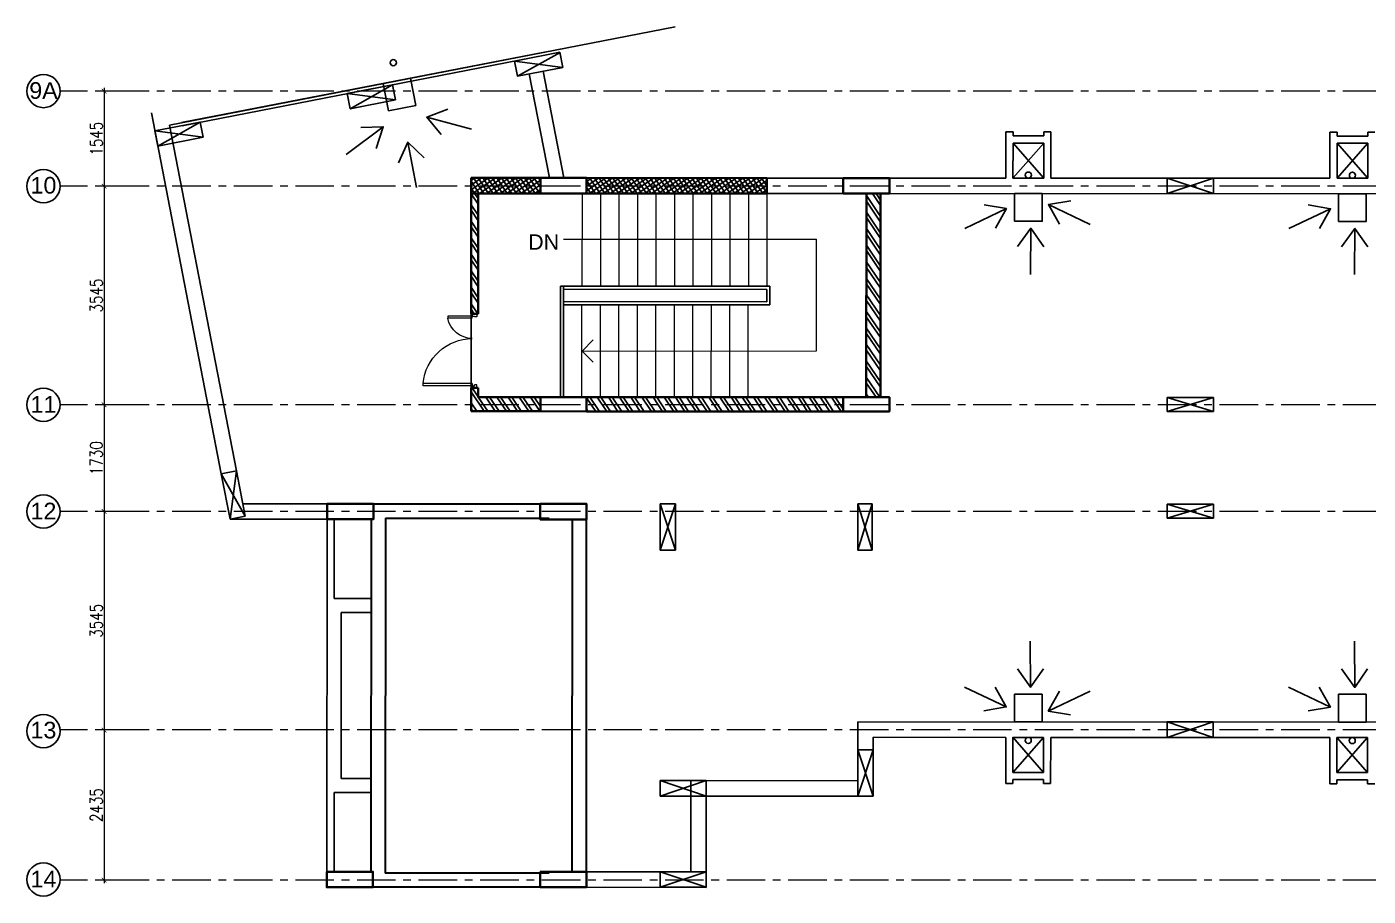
# Model space of a CAD drawing. Header units: millimetres. Extents: x -286480 to 108094, y -227925 to 10018.
# Drawn here: x -116484 to -94712, y -138435 to -124335 of the extents above; entities that cross this region are included whole.
import ezdxf
from ezdxf.enums import TextEntityAlignment as Align

# ---------------------------------------------------------------- set-up
doc = ezdxf.new("R2010")
doc.units = ezdxf.units.MM
doc.header["$LTSCALE"] = 100
doc.header["$MEASUREMENT"] = 0
doc.header["$PDMODE"] = 67
for name, pattern in [('ACAD_ISO03W100', [30, 12, -18]), ('CENTER', [2, 1.25, -0.25, 0.25, -0.25]), ('DASHED', [0.75, 0.5, -0.25])]:
    doc.linetypes.add(name, pattern=pattern)
doc.layers.get('0').update_dxf_attribs({"lineweight": 25})
for name, color, linetype in [('A-Anno-Dims', 7, 'Continuous'), ('A-Detail Lines 10', 8, 'Continuous'), ('A-Elevation', 4, 'Continuous'), ('A-Wall Patt', 8, 'Continuous'), ('A-Window', 4, 'Continuous')]:
    doc.layers.add(name, color=color, linetype=linetype)
for name, color, linetype, lineweight in [('A-ANNO-GRID', 251, 'CENTER', 9), ('A-Detail Lines', 8, 'Continuous', 25), ('A-DOOR', 4, 'Continuous', 9), ('A-Steps', 3, 'Continuous', 9), ('A-Wall Sec', 1, 'Continuous', 30), ('Anno_Labels', 7, 'Continuous', 9), ('column hatch', 12, 'Continuous', 5), ('DIM INTERNAL', 221, 'Continuous', 25), ('S-Concrete', 1, 'Continuous', 30), ('text', 7, 'Continuous', 9)]:
    doc.layers.add(name, color=color, linetype=linetype, lineweight=lineweight)
doc.styles.add('RomanS', font='romans.shx', dxfattribs={"width": 0.8})
doc.styles.get("Standard").update_dxf_attribs({"font": 'sanss___.ttf'})
doc.dimstyles.new('150', dxfattribs={"dimtxt": 200, "dimasz": 75, "dimexe": 50, "dimexo": 50, "dimgap": 25, "dimtad": 1, "dimdec": 0, "dimzin": 0, "dimdsep": 46, "dimtxsty": 'RomanS', "dimblk1": 'ARCHTICK', "dimblk2": 'ARCHTICK', "dimsah": 1, "dimcen": 0, "dimdle": 50, "dimclrd": 256, "dimclre": 8, "dimclrt": 256, "dimadec": 0, "dimazin": 0, "dimtfac": 1.5, "dimtdec": 0, "dimtofl": 0, "dimtmove": 2, "dimatfit": 3, "dimldrblk": 'ARCHTICK', "dimfxl": 50, "dimtolj": 1, "dimtzin": 0, "dimlwd": 15, "dimlwe": 9, "dimarcsym": 0})
doc.dimstyles.new('DIM 1', dxfattribs={"dimtxt": 185, "dimasz": 200, "dimexe": 100, "dimexo": 50, "dimgap": 125, "dimtad": 3, "dimdec": 0, "dimtxsty": 'Standard', "dimblk": 'OBLIQUE', "dimcen": 250, "dimdle": 100, "dimclrd": 256, "dimclre": 256, "dimclrt": 256, "dimadec": 0, "dimazin": 0, "dimtfac": 1, "dimtdec": 0, "dimtmove": 1, "dimatfit": 3, "dimldrblk": 'OBLIQUE', "dimfxl": 1, "dimlwd": -1, "dimlwe": -1, "dimarcsym": 0})

# ---------------------------------------------------------------- blocks, each defined once
blk = doc.blocks.new('Grid Head')
blk.add_circle((0, 0), 3)
at = {"layer": 'Anno_Labels'}
blk.add_attdef('GRID_NAME', text='', height=3, dxfattribs=at).set_placement((0, 0), align=Align.MIDDLE_CENTER)
blk = doc.blocks.new('_ArchTick')
at = {"const_width": 0.15}
blk.add_lwpolyline([(-0.5, -0.5), (0.5, 0.5)], dxfattribs=at)
blk = doc.blocks.new('*D868')
at = {"layer": 'Defpoints', "color": 0, "ltscale": 0.1, "transparency": 16777216}
for p in [(-114730, -126920), (-115230, -130465), (-114730, -130465)]:
    blk.add_point(p, dxfattribs=at)
at = {"layer": 'DIM INTERNAL', "color": 8, "lineweight": 9, "ltscale": 0.1, "transparency": 16777216}
for p, q in [((-114780, -126920), (-115280, -126920)), ((-114780, -130465), (-115280, -130465))]:
    blk.add_line(p, q, dxfattribs=at)
at = {"layer": 'DIM INTERNAL', "lineweight": 15, "ltscale": 0.1, "transparency": 16777216}
blk.add_line((-115230, -126870), (-115230, -130515), dxfattribs=at)
at = {"layer": 'DIM INTERNAL', "lineweight": 15, "ltscale": 0.1, "transparency": 16777216, "xscale": 75, "yscale": 75, "zscale": 75}
for p, rotation in [((-115230, -126920), 90), ((-115230, -130465), 270)]:
    blk.add_blockref('_ArchTick', p, dxfattribs=dict(at, rotation=rotation))
at = {"layer": 'DIM INTERNAL', "ltscale": 0.1, "transparency": 16777216, "insert": (-115355, -128693), "char_height": 200, "attachment_point": 5, "rotation": 90, "style": 'RomanS'}
blk.add_mtext('\\A1;3545', dxfattribs=at)
blk = doc.blocks.new('*D869')
at = {"layer": 'Defpoints', "color": 0, "ltscale": 0.1, "transparency": 16777216}
for p in [(-114730, -132195), (-115230, -135740), (-114730, -135740)]:
    blk.add_point(p, dxfattribs=at)
at = {"layer": 'DIM INTERNAL', "lineweight": 15, "ltscale": 0.1, "transparency": 16777216}
blk.add_line((-115230, -132145), (-115230, -135790), dxfattribs=at)
at = {"layer": 'DIM INTERNAL', "color": 8, "lineweight": 9, "ltscale": 0.1, "transparency": 16777216}
for p, q in [((-114780, -132195), (-115280, -132195)), ((-114780, -135740), (-115280, -135740))]:
    blk.add_line(p, q, dxfattribs=at)
at = {"layer": 'DIM INTERNAL', "lineweight": 15, "ltscale": 0.1, "transparency": 16777216, "xscale": 75, "yscale": 75, "zscale": 75}
for p, rotation in [((-115230, -132195), 90), ((-115230, -135740), 270)]:
    blk.add_blockref('_ArchTick', p, dxfattribs=dict(at, rotation=rotation))
at = {"layer": 'DIM INTERNAL', "ltscale": 0.1, "transparency": 16777216, "insert": (-115355, -133968), "char_height": 200, "attachment_point": 5, "rotation": 90, "style": 'RomanS'}
blk.add_mtext('\\A1;3545', dxfattribs=at)
blk = doc.blocks.new('*D870')
at = {"layer": 'Defpoints', "color": 0, "ltscale": 0.1, "transparency": 16777216}
for p in [(-114730, -135740), (-115230, -138175), (-114730, -138175)]:
    blk.add_point(p, dxfattribs=at)
at = {"layer": 'DIM INTERNAL', "color": 8, "lineweight": 9, "ltscale": 0.1, "transparency": 16777216}
for p, q in [((-114780, -135740), (-115280, -135740)), ((-114780, -138175), (-115280, -138175))]:
    blk.add_line(p, q, dxfattribs=at)
at = {"layer": 'DIM INTERNAL', "lineweight": 15, "ltscale": 0.1, "transparency": 16777216}
blk.add_line((-115230, -135690), (-115230, -138225), dxfattribs=at)
at = {"layer": 'DIM INTERNAL', "lineweight": 15, "ltscale": 0.1, "transparency": 16777216, "xscale": 75, "yscale": 75, "zscale": 75}
for p, rotation in [((-115230, -135740), 90), ((-115230, -138175), 270)]:
    blk.add_blockref('_ArchTick', p, dxfattribs=dict(at, rotation=rotation))
at = {"layer": 'DIM INTERNAL', "ltscale": 0.1, "transparency": 16777216, "insert": (-115355, -136958), "char_height": 200, "attachment_point": 5, "rotation": 90, "style": 'RomanS'}
blk.add_mtext('\\A1;2435', dxfattribs=at)
blk = doc.blocks.new('*D871')
at = {"layer": 'Defpoints', "color": 0, "ltscale": 0.1, "transparency": 16777216}
for p in [(-114730, -130465), (-115230, -132195), (-114730, -132195)]:
    blk.add_point(p, dxfattribs=at)
at = {"layer": 'DIM INTERNAL', "color": 8, "lineweight": 9, "ltscale": 0.1, "transparency": 16777216}
for p, q in [((-114780, -130465), (-115280, -130465)), ((-114780, -132195), (-115280, -132195))]:
    blk.add_line(p, q, dxfattribs=at)
at = {"layer": 'DIM INTERNAL', "lineweight": 15, "ltscale": 0.1, "transparency": 16777216}
blk.add_line((-115230, -130415), (-115230, -132245), dxfattribs=at)
at = {"layer": 'DIM INTERNAL', "lineweight": 15, "ltscale": 0.1, "transparency": 16777216, "xscale": 75, "yscale": 75, "zscale": 75}
for p, rotation in [((-115230, -130465), 90), ((-115230, -132195), 270)]:
    blk.add_blockref('_ArchTick', p, dxfattribs=dict(at, rotation=rotation))
at = {"layer": 'DIM INTERNAL', "ltscale": 0.1, "transparency": 16777216, "insert": (-115355, -131330), "char_height": 200, "attachment_point": 5, "rotation": 90, "style": 'RomanS'}
blk.add_mtext('\\A1;1730', dxfattribs=at)
blk = doc.blocks.new('*D874')
at = {"layer": 'Defpoints', "color": 0, "ltscale": 0.1, "transparency": 16777216}
for p in [(-114804, -125376), (-115230, -126920), (-114804, -126920)]:
    blk.add_point(p, dxfattribs=at)
at = {"layer": 'DIM INTERNAL', "color": 8, "lineweight": 9, "ltscale": 0.1, "transparency": 16777216}
for p, q in [((-114854, -125376), (-115280, -125376)), ((-114854, -126920), (-115280, -126920))]:
    blk.add_line(p, q, dxfattribs=at)
at = {"layer": 'DIM INTERNAL', "lineweight": 15, "ltscale": 0.1, "transparency": 16777216}
blk.add_line((-115230, -125326), (-115230, -126970), dxfattribs=at)
at = {"layer": 'DIM INTERNAL', "lineweight": 15, "ltscale": 0.1, "transparency": 16777216, "xscale": 75, "yscale": 75, "zscale": 75}
for p, rotation in [((-115230, -125376), 90), ((-115230, -126920), 270)]:
    blk.add_blockref('_ArchTick', p, dxfattribs=dict(at, rotation=rotation))
at = {"layer": 'DIM INTERNAL', "ltscale": 0.1, "transparency": 16777216, "insert": (-115355, -126148), "char_height": 200, "attachment_point": 5, "rotation": 90, "style": 'RomanS'}
blk.add_mtext('\\A1;1545', dxfattribs=at)
blk = doc.blocks.new('Door 1200')
at = {"layer": 'A-DOOR', "color": 5, "lineweight": 18}
for p, q in [((524084, 16182), (524084, 16132)), ((524084, 16182), (524159, 16182)), ((524084, 16132), (524124, 16132)), ((524124, 16147), (524124, 16132)), ((524159, 16147), (524124, 16147)), ((524159, 16182), (524159, 16147)), ((524159, 16147), (524557, 16147)), ((524159, 16112), (524159, 16147)), ((524159, 16112), (524557, 16112)), ((524557, 16147), (524557, 16112)), ((524084, 15032), (524124, 15032)), ((524084, 14982), (524084, 15032)), ((524124, 15017), (524124, 15032)), ((524159, 15052), (524159, 15017)), ((524159, 15052), (524958, 15052)), ((524958, 15017), (524958, 15052)), ((524084, 14982), (524159, 14982)), ((524159, 15017), (524124, 15017)), ((524159, 14982), (524159, 15017)), ((524159, 15017), (524958, 15017))]:
    blk.add_line(p, q, dxfattribs=at)
at = {"layer": 'A-DOOR', "lineweight": 18}
for centre, radius, start, end in [((524155, 16193), 411, 270.5695, 348.692), ((524157, 14978), 804, 5.3147, 89.8716)]:
    blk.add_arc(centre, radius, start, end, dxfattribs=at)
blk = doc.blocks.new('_Oblique')
at = {"color": 0, "linetype": 'ByBlock', "lineweight": -2}
blk.add_line((-0.5, -0.5), (0.5, 0.5), dxfattribs=at)

msp = doc.modelspace()

# ---------------------------------------------------------------- hatches: boundary and pattern name
at = {"layer": 'A-Wall Patt'}
h = msp.add_hatch(dxfattribs=at)
h.set_pattern_fill('ANSI37', color=256, scale=500, angle=79.02201, style=0)
h.set_pattern_definition([(124.022009, (-215110.53, 154938.72), (-51.80142, -34.969457), []), (214.022009, (-215110.53, 154938.72), (34.969457, -51.80142), [])])
h.paths.add_polyline_path([(-108147.7, -126786.1), (-108147.7, -127036.1), (-108002.7, -127036.1), (-108002.7, -127036.1), (-109272.7, -127035.6), (-109272.7, -126785.6)])
h.paths.add_polyline_path([(-107397.7, -127036.4), (-107397.7, -126786.4), (-104472.7, -126787.5), (-104472.7, -127037.5), (-107542.7, -127036.3), (-107542.7, -127036.3)])
h = msp.add_hatch(dxfattribs=at)
h.set_pattern_fill('ANSI32', color=256, scale=400, angle=79.02201, style=0)
h.set_pattern_definition([(124.02201, (-215110.53, 154938.72), (-124.32341, -83.9267), []), (124.02201, (-215097.06, 155008.14), (-124.32341, -83.9267), [])])
h.paths.add_polyline_path([(-102629, -130343.2), (-102859, -130343.1), (-102857.7, -127038.1), (-102627.7, -127038.2)])
h.paths.add_polyline_path([(-109272.7, -127035.6), (-109157.7, -127035.7), (-109158.5, -128990.7), (-109273.5, -128990.6)])
h.paths.add_polyline_path([(-108149.1, -130571.1), (-108004.1, -130571.1), (-108004.1, -130571.1), (-109274.1, -130570.6), (-109274, -130190.6), (-109159, -130190.7), (-109159, -130340.7), (-108149, -130341.1)])
h.paths.add_polyline_path([(-103233.9, -130343), (-103234, -130573), (-103084.1, -130573), (-103084.1, -130573), (-107474.1, -130571.3), (-107474.1, -130571.3), (-107399.1, -130571.4), (-107399, -130341.4)])

# ---------------------------------------------------------------- linework, layer by layer
at = {"layer": 'A-ANNO-GRID', "color": 252, "ltscale": 5}
for p, q in [((-82499.5, -125375.6, 12.8), (-115944.5, -125375.6, 12.8)), ((-82499.5, -126920.1, 12.8), (-115944.5, -126920.1, 12.8)), ((-82499.5, -130465.1, 12.8), (-115944.5, -130465.1, 12.8)), ((-82499.5, -132195.1, 12.8), (-115944.5, -132195.1, 12.8)), ((-82499.5, -135740.1, 12.8), (-115944.5, -135740.1, 12.8)), ((-82499.5, -138175.3, 12.8), (-115944.7, -138175.3, 12.8))]:
    msp.add_line(p, q, dxfattribs=at)
at = {"layer": 'A-Detail Lines', "linetype": 'ACAD_ISO03W100', "ltscale": 5}
for p, q in [((-113973.6, -125888.5, 12.8), (-107492.9, -124631.3, 12.8)), ((-113964.1, -125937.6, 12.8), (-107498.9, -124683.4, 12.8))]:
    msp.add_line(p, q, dxfattribs=at)
at = {"layer": 'A-Detail Lines', "ltscale": 15}
for p, q in [((-100477.5, -126789, 12.8), (-99977.3, -126219.2, 12.8)), ((-99977.5, -126789.2, 12.8), (-100477.3, -126219, 12.8)), ((-95217.5, -126791, 12.8), (-94717.3, -126221.2, 12.8)), ((-94717.5, -126791.2, 12.8), (-95217.3, -126221, 12.8)), ((-100481.2, -136429, 12.8), (-99981, -135859.2, 12.8)), ((-99981.2, -136429.2, 12.8), (-100481, -135859, 12.8)), ((-95221.2, -136431, 12.8), (-94721, -135861.2, 12.8)), ((-94721.2, -136431.2, 12.8), (-95221, -135861, 12.8))]:
    msp.add_line(p, q, dxfattribs=at)
at = {"layer": 'A-Detail Lines', "elevation": 12.8}
for points in [[(-110699.5, -125253.8), (-110613.8, -125695.5), (-110172.1, -125609.8), (-110257.8, -125168.1), (-110699.5, -125253.8)], [(-100452.8, -127489), (-100452.6, -127039), (-100002.6, -127039.2), (-100002.8, -127489.2), (-100452.8, -127489)], [(-95192.8, -127491), (-95192.6, -127041), (-94742.6, -127041.2), (-94742.8, -127491.2), (-95192.8, -127491)], [(-109273.5, -128990.6), (-109274, -130190.6)], [(-100455.4, -135159.6), (-100455.5, -135609.6), (-100005.5, -135609.8), (-100005.4, -135159.8), (-100455.4, -135159.6)], [(-95195.4, -135161.2), (-95195.5, -135611.2), (-94745.5, -135611.3), (-94745.4, -135161.3), (-95195.4, -135161.2)]]:
    msp.add_lwpolyline(points, dxfattribs=at)
at = {"layer": 'A-Detail Lines'}
for centre in [(-110535.8, -124916.4, 12.8), (-100227.5, -126739.1, 12.8), (-94967.5, -126741.1, 12.8), (-100231, -135909.1, 12.8), (-94971, -135911.1, 12.8)]:
    msp.add_circle(centre, 50, dxfattribs=at)
at = {"layer": 'A-Detail Lines 10'}
for p, q in [((-97222.5, -126790.3, 12.8), (-97972.6, -127040, 12.8)), ((-97972.5, -126790, 12.8), (-97222.6, -127040.3, 12.8)), ((-97223.9, -130345.3, 12.8), (-97974, -130575, 12.8)), ((-97973.9, -130345, 12.8), (-97224, -130575.3, 12.8)), ((-113327.4, -131582.9, 12.8), (-112939.1, -132271.5, 12.8)), ((-113081.9, -131535.2, 12.8), (-113184.5, -132319.1, 12.8)), ((-105954.7, -132071.9, 12.8), (-106205, -132824, 12.8)), ((-106204.7, -132071.8, 12.8), (-105955, -132824.1, 12.8)), ((-102764.7, -132073.1, 12.8), (-102995, -132823, 12.8)), ((-102994.7, -132073, 12.8), (-102765, -132823.1, 12.8)), ((-97224.5, -132075.3, 12.8), (-97974.6, -132305, 12.8)), ((-97974.5, -132075, 12.8), (-97224.6, -132305.3, 12.8)), ((-97225.9, -135610.3, 12.8), (-97976, -135860, 12.8)), ((-97975.9, -135610, 12.8), (-97226, -135860.3, 12.8)), ((-102746.2, -136063, 12.8), (-102996.5, -136812.9, 12.8)), ((-102996.2, -136062.9, 12.8), (-102746.5, -136813, 12.8)), ((-105456.5, -136561.9, 12.8), (-106206.4, -136811.8, 12.8)), ((-106206.3, -136561.8, 12.8), (-105456.6, -136811.9, 12.8)), ((-105457.2, -138042.1, 12.8), (-106207.1, -138292, 12.8)), ((-106207, -138042, 12.8), (-105457.3, -138292.1, 12.8))]:
    msp.add_line(p, q, dxfattribs=at)
at = {"layer": 'A-Detail Lines 10', "elevation": 12.8}
for points in [[(-108518.9, -125136.7), (-107830.2, -124748.4)], [(-108566.5, -124891.3), (-107782.6, -124993.9)], [(-111236.4, -125663.1), (-110547.7, -125274.9)], [(-111284, -125417.7), (-110500.1, -125520.3)], [(-114405.8, -126023.3), (-113621.9, -126125.9)], [(-114358.2, -126268.7), (-113669.5, -125880.4)]]:
    msp.add_lwpolyline(points, dxfattribs=at)
at = {"layer": 'A-Elevation'}
for p, q in [((-105962.9, -124334.6, 12.8), (-114169.8, -125927.2, 12.8)), ((-108002.7, -126786.1, 12.8), (-108329.9, -125099.3, 12.8)), ((-107768.3, -126786.2, 12.8), (-108104.1, -125055.5, 12.8)), ((-114462.8, -125729.6, 12.8), (-113327.4, -131582.9, 12.8)), ((-113081.9, -131535.2, 12.8), (-114169.8, -125927.2, 12.8)), ((-100592.2, -126039, 12.8), (-100592.5, -126789, 12.8)), ((-100477.2, -126039, 12.8), (-100592.2, -126039, 12.8)), ((-100477.3, -126104, 12.8), (-100477.2, -126039, 12.8)), ((-99977.2, -126039.2, 12.8), (-99977.3, -126104.2, 12.8)), ((-99862.2, -126039.2, 12.8), (-99977.2, -126039.2, 12.8)), ((-99862.5, -126789.2, 12.8), (-99862.2, -126039.2, 12.8)), ((-95332.2, -126041, 12.8), (-95332.5, -126791, 12.8)), ((-95217.2, -126041, 12.8), (-95332.2, -126041, 12.8)), ((-95217.3, -126106, 12.8), (-95217.2, -126041, 12.8)), ((-94717.2, -126041.2, 12.8), (-94717.3, -126106.2, 12.8)), ((-94602.2, -126041.3, 12.8), (-94717.2, -126041.2, 12.8)), ((-100477.5, -126789, 12.8), (-100477.3, -126219, 12.8)), ((-99977.3, -126104.2, 12.8), (-100477.3, -126104, 12.8)), ((-100477.3, -126219, 12.8), (-99977.3, -126219.2, 12.8)), ((-99977.3, -126219.2, 12.8), (-99977.5, -126789.2, 12.8)), ((-95217.5, -126791, 12.8), (-95217.3, -126221, 12.8)), ((-94717.3, -126106.2, 12.8), (-95217.3, -126106, 12.8)), ((-95217.3, -126221, 12.8), (-94717.3, -126221.2, 12.8)), ((-94717.3, -126221.2, 12.8), (-94717.5, -126791.2, 12.8)), ((-102627.5, -126788.2, 12.8), (-100592.5, -126789, 12.8)), ((-100477.5, -126789, 12.8), (-99977.5, -126789.2, 12.8)), ((-99862.5, -126789.2, 12.8), (-95332.5, -126791, 12.8)), ((-95217.5, -126791, 12.8), (-94717.5, -126791.2, 12.8)), ((-102627.6, -127038.2, 12.8), (-87212.8, -127044.1, 12.8)), ((-107824, -130341.2, 12.8), (-107823.3, -128541.2, 12.8)), ((-104423.3, -128542.5, 12.8), (-107823.3, -128541.2, 12.8)), ((-107774, -130341.2, 12.8), (-107773.3, -128541.2, 12.8)), ((-104473.3, -128592.5, 12.8), (-107773.3, -128591.2, 12.8)), ((-104473.4, -128792.5, 12.8), (-104473.3, -128592.5, 12.8)), ((-104423.4, -128842.5, 12.8), (-104423.3, -128542.5, 12.8)), ((-107773.4, -128791.2, 12.8), (-104473.4, -128792.5, 12.8)), ((-107773.4, -128841.2, 12.8), (-104423.4, -128842.5, 12.8)), ((-111609.7, -132072, 12.8), (-112978.3, -132069.2, 12.8)), ((-113184.5, -132319.1, 12.8), (-111609.8, -132319.7, 12.8)), ((-111609.8, -132319.7, 12.8), (-111613.4, -138040, 12.8)), ((-111496.1, -133605.1, 12.8), (-111493.9, -132322, 12.8)), ((-110896.1, -133605.7, 12.8), (-111496.1, -133605.1, 12.8)), ((-111380.7, -133835.2, 12.8), (-111382.4, -136525.2, 12.8)), ((-110896.4, -133835.7, 12.8), (-111380.7, -133835.2, 12.8)), ((-102996.4, -136562.9, 12.8), (-102995.9, -135608.8, 12.8)), ((-102995.9, -135608.8, 12.8), (-87195.2, -135614.1, 12.8)), ((-102746.5, -136813, 12.8), (-102746, -135858.8, 12.8)), ((-102746, -135858.8, 12.8), (-100596, -135859.6, 12.8)), ((-100596, -135859.6, 12.8), (-100596.3, -136609, 12.8)), ((-100481.2, -136429, 12.8), (-100481, -135859, 12.8)), ((-100481, -135859.6, 12.8), (-99981, -135859.8, 12.8)), ((-99981, -135859.2, 12.8), (-99981.2, -136429.2, 12.8)), ((-99866.3, -136609.2, 12.8), (-99866, -135859.8, 12.8)), ((-99866, -135859.8, 12.8), (-95336, -135861.4, 12.8)), ((-95336, -135861.4, 12.8), (-95336.3, -136611, 12.8)), ((-95221.2, -136431, 12.8), (-95221, -135861, 12.8)), ((-95221, -135861.4, 12.8), (-94721, -135861.6, 12.8)), ((-94721, -135861.2, 12.8), (-94721.2, -136431.2, 12.8)), ((-99981.2, -136429.2, 12.8), (-100481.2, -136429, 12.8)), ((-94721.2, -136431.2, 12.8), (-95221.2, -136431, 12.8)), ((-111382.4, -136525.2, 12.8), (-110899.1, -136525.7, 12.8)), ((-105707.2, -138042.2, 12.8), (-105706.6, -136561.7, 12.8)), ((-102996.4, -136562.9, 12.8), (-105706.6, -136561.7, 12.8)), ((-100596.3, -136609, 12.8), (-100481.3, -136609, 12.8)), ((-100481.3, -136609, 12.8), (-100481.3, -136544, 12.8)), ((-100481.3, -136544, 12.8), (-99981.3, -136544.2, 12.8)), ((-99981.3, -136544.2, 12.8), (-99981.3, -136609.2, 12.8)), ((-99981.3, -136609.2, 12.8), (-99866.3, -136609.2, 12.8)), ((-95336.3, -136611, 12.8), (-95221.3, -136611, 12.8)), ((-95221.3, -136611, 12.8), (-95221.3, -136546, 12.8)), ((-95221.3, -136546, 12.8), (-94721.3, -136546.2, 12.8)), ((-94721.3, -136546.2, 12.8), (-94721.3, -136611.2, 12.8)), ((-94721.3, -136611.2, 12.8), (-94606.3, -136611.3, 12.8)), ((-111497.5, -138040, 12.8), (-111496.2, -136755.1, 12.8)), ((-111496.2, -136755.1, 12.8), (-110899.3, -136755.7, 12.8)), ((-105457.3, -138292.3, 12.8), (-105456.7, -136811.8, 12.8)), ((-102746.5, -136813, 12.8), (-105456.7, -136811.8, 12.8)), ((-105707.2, -138042.2, 12.8), (-107547, -138041.5, 12.8)), ((-105457.3, -138292.3, 12.8), (-107547.1, -138291.5, 12.8))]:
    msp.add_line(p, q, dxfattribs=at)
at = {"layer": 'A-Steps'}
for p, q in [((-107472.8, -127041.3, 12.8), (-107473.3, -128541.3, 12.8)), ((-107172.8, -127041.4, 12.8), (-107173.3, -128541.4, 12.8)), ((-106872.8, -127041.6, 12.8), (-106873.3, -128541.6, 12.8)), ((-106572.8, -127041.7, 12.8), (-106573.3, -128541.7, 12.8)), ((-106272.8, -127041.8, 12.8), (-106273.3, -128541.8, 12.8)), ((-105972.8, -127041.9, 12.8), (-105973.3, -128541.9, 12.8)), ((-105672.8, -127042, 12.8), (-105673.3, -128542, 12.8)), ((-105372.8, -127042.1, 12.8), (-105373.3, -128542.1, 12.8)), ((-105072.8, -127042.2, 12.8), (-105073.3, -128542.2, 12.8)), ((-104772.8, -127042.4, 12.8), (-104773.3, -128542.4, 12.8)), ((-104472.8, -127042.5, 12.8), (-104473.3, -128542.5, 12.8)), ((-107474, -130341.3, 12.8), (-107473.4, -128841.3, 12.8)), ((-107174, -130341.4, 12.8), (-107173.4, -128841.4, 12.8)), ((-106874, -130341.6, 12.8), (-106873.4, -128841.6, 12.8)), ((-106574, -130341.7, 12.8), (-106573.4, -128841.7, 12.8)), ((-106274, -130341.8, 12.8), (-106273.4, -128841.8, 12.8)), ((-105974, -130341.9, 12.8), (-105973.4, -128841.9, 12.8)), ((-105674, -130342, 12.8), (-105673.4, -128842, 12.8)), ((-105374, -130342.1, 12.8), (-105373.4, -128842.1, 12.8)), ((-105074, -130342.2, 12.8), (-105073.4, -128842.2, 12.8)), ((-104774, -130342.4, 12.8), (-104773.4, -128842.4, 12.8))]:
    msp.add_line(p, q, dxfattribs=at)
at = {"layer": 'A-Wall Sec', "lineweight": 35}
for p, q in [((-109272.7, -126785.6, 12.8), (-109273.5, -128990.6, 12.8)), ((-108147.7, -126786.1, 12.8), (-109272.7, -126785.6, 12.8)), ((-104472.7, -126787.5, 12.8), (-107397.7, -126786.4, 12.8)), ((-104472.7, -127037.5, 12.8), (-104472.7, -126787.5, 12.8)), ((-108147.7, -127036.1, 12.8), (-109272.7, -127035.6, 12.8)), ((-109157.7, -127035.7, 12.8), (-109158.5, -128990.7, 12.8)), ((-104472.7, -127037.5, 12.8), (-107397.7, -127036.4, 12.8)), ((-102859, -130343.1, 12.8), (-102857.7, -127038.1, 12.8)), ((-102629, -130343.2, 12.8), (-102627.7, -127038.2, 12.8)), ((-109158.5, -128990.7, 12.8), (-109273.5, -128990.6, 12.8)), ((-109274, -130190.6, 12.8), (-109274.1, -130570.6, 12.8)), ((-109159, -130190.7, 12.8), (-109274, -130190.6, 12.8)), ((-109159, -130190.7, 12.8), (-109159, -130340.7, 12.8)), ((-108149, -130341.1, 12.8), (-109159, -130340.7, 12.8)), ((-103233.9, -130343, 12.8), (-107399, -130341.4, 12.8)), ((-108149.1, -130571.1, 12.8), (-109274.1, -130570.6, 12.8)), ((-103234, -130573, 12.8), (-107399.1, -130571.4, 12.8))]:
    msp.add_line(p, q, dxfattribs=at)
at = {"layer": 'A-Window'}
for p, q in [((-103087.5, -126788, 12.8), (-104472.7, -126787.5, 12.8)), ((-103087.6, -127038, 12.8), (-104472.7, -127037.5, 12.8))]:
    msp.add_line(p, q, dxfattribs=at)
at = {"layer": 'S-Concrete'}
for p, q in [((-111149.7, -132072.1, 12.8), (-107544.7, -132073.5, 12.8)), ((-110894.8, -132322.5, 12.8), (-110900.6, -138040.5, 12.8)), ((-110664.8, -132302.3, 12.8), (-110670.6, -138060.3, 12.8)), ((-110664.8, -132302.3, 12.8), (-108004.8, -132303.4, 12.8)), ((-107632, -138041.5, 12.8), (-107629.8, -132323.5, 12.8)), ((-107402, -138041.6, 12.8), (-107399.8, -132323.6, 12.8)), ((-108007, -138061.4, 12.8), (-110670.6, -138060.3, 12.8)), ((-107547.1, -138291.5, 12.8), (-111155.7, -138290.1, 12.8))]:
    msp.add_line(p, q, dxfattribs=at)
at = {"layer": 'S-Concrete', "color": 3, "linetype": 'DASHED', "lineweight": -3, "ltscale": 300, "elevation": 12.8}
for points in [[(-108566.6, -124890.6), (-108519, -125136), (-107782.8, -124993.2), (-107830.4, -124747.8), (-108566.6, -124890.6)], [(-111284, -125417.7), (-111236.4, -125663.1), (-110500.1, -125520.3), (-110547.7, -125274.9), (-111284, -125417.7)], [(-114405.8, -126023.3), (-114358.2, -126268.7), (-113621.9, -126125.9), (-113669.5, -125880.4), (-114405.8, -126023.3)], [(-97973.9, -130345), (-97974, -130575), (-97224, -130575.3), (-97223.9, -130345.3), (-97973.9, -130345)], [(-113081.9, -131535.2), (-113327.4, -131582.9), (-113184.5, -132319.1), (-112939.1, -132271.5), (-113081.9, -131535.2)], [(-106205, -132824), (-105955, -132824.1), (-105954.7, -132071.9), (-106204.7, -132071.8), (-106205, -132824)], [(-102764.7, -132073.1), (-102994.7, -132073), (-102995, -132823), (-102765, -132823.1), (-102764.7, -132073.1)], [(-97974.5, -132075), (-97974.6, -132305), (-97224.6, -132305.3), (-97224.5, -132075.3), (-97974.5, -132075)], [(-102996.5, -136812.9), (-102746.5, -136813), (-102746.2, -136063), (-102996.2, -136062.9), (-102996.5, -136812.9)], [(-106206.3, -136561.8), (-106206.4, -136811.8), (-105456.6, -136811.9), (-105456.5, -136561.9), (-106206.3, -136561.8)], [(-106207, -138042), (-106207.1, -138292), (-105457.3, -138292.1), (-105457.2, -138042.1), (-106207, -138042)]]:
    msp.add_lwpolyline(points, dxfattribs=at)
at = {"layer": 'S-Concrete', "lineweight": 35, "elevation": 12.8}
for points in [[(-108147.7, -126786.1), (-108147.7, -127036.1), (-107397.7, -127036.4), (-107397.7, -126786.4), (-108147.7, -126786.1)], [(-103232.5, -126788), (-103232.6, -127038), (-102482.6, -127038.2), (-102482.5, -126788.2), (-103232.5, -126788)], [(-108149, -130341.1), (-108149.1, -130571.1), (-107399.1, -130571.4), (-107399, -130341.4), (-108149, -130341.1)], [(-103233.9, -130343), (-103234, -130573), (-102484, -130573.2), (-102483.9, -130343.2), (-103233.9, -130343)], [(-111609.7, -132072), (-111609.8, -132322), (-110859.6, -132322.4), (-110859.5, -132072.4), (-111609.7, -132072)], [(-111609.7, -132072), (-111609.8, -132322), (-110859.6, -132322.4), (-110859.5, -132072.4), (-111609.7, -132072)], [(-108149.7, -132073.3), (-108149.8, -132323.3), (-107399.8, -132323.6), (-107399.7, -132073.6), (-108149.7, -132073.3)], [(-108149.7, -132073.3), (-108149.8, -132323.3), (-107399.8, -132323.6), (-107399.7, -132073.6), (-108149.7, -132073.3)], [(-111615.6, -138040), (-111615.7, -138290), (-110865.7, -138290.4), (-110865.6, -138040.4), (-111615.6, -138040)], [(-111615.6, -138040), (-111615.7, -138290), (-110865.7, -138290.4), (-110865.6, -138040.4), (-111615.6, -138040)], [(-108152, -138041.3), (-108152.1, -138291.3), (-107402.1, -138291.6), (-107402, -138041.6), (-108152, -138041.3)], [(-108152, -138041.3), (-108152.1, -138291.3), (-107402.1, -138291.6), (-107402, -138041.6), (-108152, -138041.3)]]:
    msp.add_lwpolyline(points, dxfattribs=at)
at = {"layer": 'S-Concrete', "color": 3, "linetype": 'DASHED', "lineweight": -3, "ltscale": 300, "elevation": 12.8}
for points in [[(-97972.5, -126790), (-97972.6, -127040), (-97222.6, -127040.3), (-97222.5, -126790.3)], [(-97975.9, -135610), (-97976, -135860), (-97226, -135860.3), (-97225.9, -135610.3)]]:
    msp.add_lwpolyline(points, close=True, dxfattribs=at)
at = {"layer": 'text'}
for p, q in [((-107773.7, -127779.4, 12.8), (-103666.2, -127777.8, 12.8)), ((-103665.5, -129592.2, 12.8), (-103666.2, -127777.8, 12.8)), ((-107473, -129593.7, 12.8), (-107292.8, -129413.3, 12.8)), ((-107473, -129593.7, 12.8), (-103665.5, -129592.2, 12.8)), ((-107473, -129593.7, 12.8), (-107292.7, -129773.9, 12.8))]:
    msp.add_line(p, q, dxfattribs=at)

# ---------------------------------------------------------------- block references
at = {"layer": 'A-Anno-Dims'}
ref = msp.add_blockref('Grid Head', (-116214, -125375.6, 12.8), dxfattribs=dict(at, xscale=-90, yscale=90, zscale=90, rotation=180))
ref.add_attrib('GRID_NAME', '9A', dxfattribs={"layer": '0', "height": 270}).set_placement((-116214, -125367.4, 12.8), align=Align.MIDDLE_CENTER)
ref = msp.add_blockref('Grid Head', (-116214.5, -126920.1, 12.8), dxfattribs=dict(at, xscale=-90, yscale=90, zscale=90, rotation=180))
ref.add_attrib('GRID_NAME', '10', dxfattribs={"layer": '0', "height": 270}).set_placement((-116214.5, -126904.5, 12.8), align=Align.MIDDLE_CENTER)
ref = msp.add_blockref('Grid Head', (-116214.5, -130465.1, 12.8), dxfattribs=dict(at, xscale=-90, yscale=90, zscale=90, rotation=180))
ref.add_attrib('GRID_NAME', '11', dxfattribs={"layer": '0', "height": 270}).set_placement((-116214.5, -130457.7, 12.8), align=Align.MIDDLE_CENTER)
ref = msp.add_blockref('Grid Head', (-116214.5, -132195.8, 12.8), dxfattribs=dict(at, xscale=-89.99999999999996, yscale=89.99999999999996, zscale=89.99999999999996, rotation=180))
ref.add_attrib('GRID_NAME', '12', dxfattribs={"layer": '0', "height": 270}).set_placement((-116214.5, -132188.4, 12.8), align=Align.MIDDLE_CENTER)
ref = msp.add_blockref('Grid Head', (-116214.5, -135757, 12.8), dxfattribs=dict(at, xscale=-90, yscale=90, zscale=90, rotation=180))
ref.add_attrib('GRID_NAME', '13', dxfattribs={"layer": '0', "height": 270}).set_placement((-116214.5, -135741.8, 12.8), align=Align.MIDDLE_CENTER)
ref = msp.add_blockref('Grid Head', (-116214.5, -138165.2, 12.8), dxfattribs=dict(at, xscale=-90, yscale=90, zscale=90, rotation=180))
ref.add_attrib('GRID_NAME', '14', dxfattribs={"layer": '0', "height": 270}).set_placement((-116214.5, -138157.8, 12.8), align=Align.MIDDLE_CENTER)
at = {"layer": 'column hatch', "xscale": -1, "rotation": 359.9779908179052}
msp.add_blockref('Door 1200', (414898.9, -145374.3, 12.8), dxfattribs=at)

# ---------------------------------------------------------------- texts
at = {"layer": 'text', "insert": (-108348.2, -127700.2, 12.8), "char_height": 250, "width": 501.315, "attachment_point": 1, "rotation": 0.02201}
msp.add_mtext('{\\fArial|b0|i0|c0|p34;DN}', dxfattribs=at)

# ---------------------------------------------------------------- dimensions: what is measured, and where the dimension line sits
at = {"layer": 'DIM INTERNAL', "ltscale": 0.1}
for p1, p2, distance, picture, middle in [((-114803.506, -125375.5639, 12.8216), (-114803.506, -126920.1043, 12.8216), -426.2641, '*D874', (-115354.7701, -126147.8341, 12.8216)), ((-114729.8, -126920.1, 12.8), (-114729.8, -130465.1, 12.8), -500, '*D868', (-115354.8, -128692.6, 12.8))]:
    dim = msp.add_aligned_dim(p1=p1, p2=p2, distance=distance, dimstyle='150', dxfattribs=at)
    dim.commit()
    dim.dimension.update_dxf_attribs({"geometry": picture, "text_midpoint": middle})
for base, p1, p2, picture, middle in [((-115229.8, -132195.1, 12.8), (-114729.8, -130465.1, 12.8), (-114729.8, -132195.1, 12.8), '*D871', (-115354.8, -131330.1, 12.8)), ((-115229.8, -135740.1, 12.8), (-114729.8, -132195.1, 12.8), (-114729.8, -135740.1, 12.8), '*D869', (-115354.8, -133967.6, 12.8)), ((-115229.8, -138175.3, 12.8), (-114729.8, -135740.1, 12.8), (-114729.8, -138175.3, 12.8), '*D870', (-115354.8, -136957.7, 12.8))]:
    dim = msp.add_linear_dim(base=base, p1=p1, p2=p2, angle=90, dimstyle='150', dxfattribs=at)
    dim.commit()
    dim.dimension.update_dxf_attribs({"geometry": picture, "text_midpoint": middle})

# ---------------------------------------------------------------- leaders
at = {"layer": 'A-Detail Lines'}
for points in [[(-109994, -125800.4, 12.8), (-109268.8, -125991.7, 12.8)], [(-110698.2, -125955.9, 12.8), (-111299.3, -126404.4, 12.8)], [(-110301.3, -126205.6, 12.8), (-110159.2, -126941.9, 12.8)], [(-100583.5, -127282.1, 12.8), (-101261, -127603.7, 12.8)], [(-99901.4, -127216.9, 12.8), (-99224.2, -127539, 12.8)], [(-95323.5, -127284.1, 12.8), (-96001, -127605.7, 12.8)], [(-100189, -127601.1, 12.8), (-100194.4, -128351.1, 12.8)], [(-94929, -127603.2, 12.8), (-94934.4, -128353.1, 12.8)], [(-100191.5, -135047.7, 12.8), (-100196.3, -134297.7, 12.8)], [(-94931.5, -135049.2, 12.8), (-94936.3, -134299.3, 12.8)], [(-100586.2, -135366.4, 12.8), (-101263.5, -135044.3, 12.8)], [(-99904.2, -135432.2, 12.8), (-99226.7, -135110.6, 12.8)], [(-95326.2, -135368, 12.8), (-96003.5, -135045.9, 12.8)]]:
    msp.add_leader(points, dimstyle='DIM 1', override={"dimasz": 300, "dimgap": 125, "dimtad": 0, "dimldrblk": 'Open90'}, dxfattribs=at)

doc.saveas('drawing.dxf')
